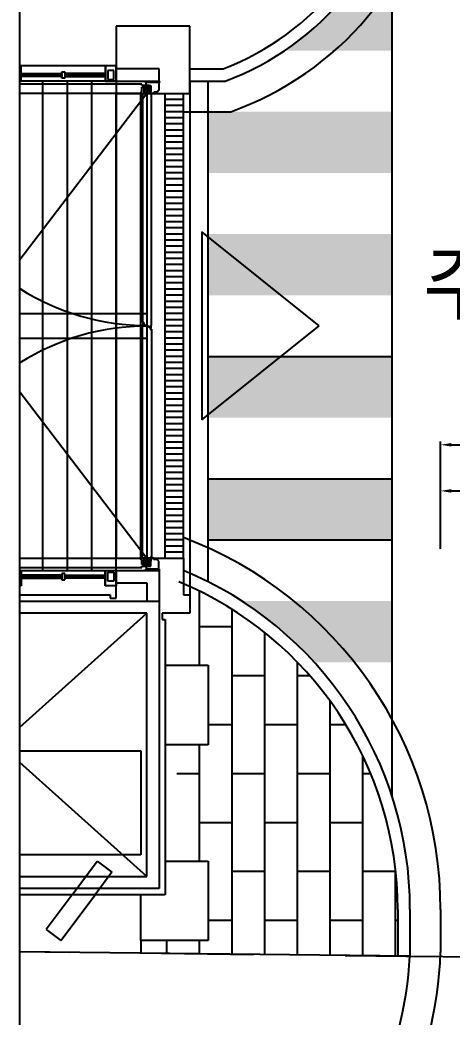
# Model space of a CAD drawing. Header units: millimetres. Extents: x 29838256 to 30236675, y -914750 to -833241.
# Drawn here: x 29917566 to 29924630, y -859853 to -843550 of the extents above; entities that cross this region are included whole.
import ezdxf
from ezdxf.enums import TextEntityAlignment as Align

# ---------------------------------------------------------------- set-up
doc = ezdxf.new("R2010")
doc.units = ezdxf.units.MM
doc.header["$LTSCALE"] = 600
doc.header["$MEASUREMENT"] = 0
doc.header["$PDSIZE"] = 1000
doc.linetypes.add('CENTER', pattern=[2, 1.25, -0.25, 0.25, -0.25])
doc.linetypes.add('HIDDEN', pattern=[2, 1, -1])
doc.layers.get('DEFPOINTS').update_dxf_attribs({"linetype": 'CONTINUOUS'})
for name, color, linetype in [('e-plan', 9, 'CONTINUOUS'), ('e-text-box', 7, 'CONTINUOUS'), ('Parking-D', 1, 'CONTINUOUS')]:
    doc.layers.add(name, color=color, linetype=linetype)
doc.styles.add('돋움', font='Dotum.TTF')
doc.dimstyles.new('PARKING', dxfattribs={"dimscale": 1.5, "dimtxt": 80, "dimasz": 50, "dimexe": 15, "dimexo": 10, "dimgap": 30, "dimtad": 1, "dimdec": 0, "dimzin": 0, "dimdsep": 46, "dimtxsty": '돋움', "dimcen": 0.09, "dimclrd": 1, "dimclre": 1, "dimclrt": 3, "dimadec": 0, "dimazin": 0, "dimtfac": 1, "dimtdec": 0, "dimtix": 1, "dimtofl": 0, "dimtmove": 0, "dimatfit": 3, "dimfxl": 1, "dimtolj": 1, "dimtzin": 0, "dimarcsym": 0})

# ---------------------------------------------------------------- blocks, each defined once
blk = doc.blocks.new('*D7')
at = {"layer": 'DEFPOINTS', "color": 0, "transparency": 16777216}
for p in [(29927443, -851250), (29924442, -852232), (29927443, -852232)]:
    blk.add_point(p, dxfattribs=at)
at = {"layer": 'Parking-D', "color": 1, "lineweight": -2, "transparency": 16777216}
for p, q in [((29924442, -852197), (29924442, -851198)), ((29924617, -851250), (29927268, -851250)), ((29927443, -852197), (29927443, -851198))]:
    blk.add_line(p, q, dxfattribs=at)
at = {"layer": 'Parking-D', "color": 1, "transparency": 16777216}
for points in [[(29924617, -851221), (29924617, -851280), (29924442, -851250)], [(29927268, -851221), (29927268, -851280), (29927443, -851250)]]:
    blk.add_solid(points, dxfattribs=at)
at = {"layer": 'Parking-D', "color": 3, "transparency": 16777216, "insert": (29925942, -851005), "char_height": 280, "attachment_point": 5, "style": '돋움'}
blk.add_mtext('\\A1;3000', dxfattribs=at)

msp = doc.modelspace()

# ---------------------------------------------------------------- hatches: boundary and pattern name
at = {"layer": 'e-plan'}
for points in [[(29923648.1, -843049.7), (29922970.2, -843049.7, -0.0786049), (29921894.4, -844049.9), (29923648.1, -844049.9)], [(29923648.1, -853051.4), (29921194.6, -853051.4, -0.0647681), (29922376.3, -854051.5), (29923648.1, -854051.5)]]:
    msp.add_hatch(color=253, dxfattribs=at).paths.add_polyline_path(points)

# ---------------------------------------------------------------- linework, layer by layer
for p, q in [((29923648.1, -856238.7), (29923648.1, -841863.2)), ((29920341.5, -843649.8), (29919141.3, -843649.8)), ((29919141.3, -843649.8), (29919141.3, -844750)), ((29920341.5, -844750), (29920341.5, -843649.8)), ((29919141.3, -844299.9), (29917566.1, -844299.9)), ((29917586, -844299.9), (29917566.1, -844299.9)), ((29917584.8, -844301.1), (29917566.1, -844301.1)), ((29917584.8, -844548.8), (29917584.8, -844301.1)), ((29917586, -844550), (29917586, -844299.9)), ((29919141.3, -844299.9), (29918961.2, -844299.9)), ((29918961.2, -844299.9), (29918961.2, -844550)), ((29919140.1, -844301.1), (29918962.4, -844301.1)), ((29918962.4, -844301.1), (29918962.4, -844548.8)), ((29919140.1, -844548.8), (29919140.1, -844301.1)), ((29919141.3, -844550), (29919141.3, -844299.9)), ((29917586, -844474.9), (29917586, -844424.9)), ((29917586, -844424.9), (29918248.6, -844424.9)), ((29917586, -844452.4), (29917586, -844447.4)), ((29917586, -844447.4), (29918248.6, -844447.4)), ((29918248.6, -844452.4), (29917586, -844452.4)), ((29918248.6, -844474.9), (29917586, -844474.9)), ((29918248.6, -844399.9), (29918298.6, -844399.9)), ((29918248.6, -844499.9), (29918248.6, -844399.9)), ((29918248.6, -844424.9), (29918248.6, -844474.9)), ((29918248.6, -844447.4), (29918248.6, -844452.4)), ((29918298.6, -844399.9), (29918298.6, -844499.9)), ((29918961.2, -844424.9), (29918298.6, -844424.9)), ((29918298.6, -844424.9), (29918298.6, -844474.9)), ((29918961.2, -844447.4), (29918298.6, -844447.4)), ((29918298.6, -844447.4), (29918298.6, -844452.4)), ((29918298.6, -844452.4), (29918961.2, -844452.4)), ((29918298.6, -844474.9), (29918961.2, -844474.9)), ((29918961.2, -844474.9), (29918961.2, -844424.9)), ((29918961.2, -844452.4), (29918961.2, -844447.4)), ((29919101.3, -844374.9), (29919001.3, -844374.9)), ((29919001.3, -844374.9), (29919001.3, -844525)), ((29919101.3, -844525), (29919101.3, -844374.9)), ((29919841.4, -844349.9), (29919140.1, -844349.9)), ((29919841.4, -844550), (29919841.4, -844349.9)), ((29920341.5, -844349.9), (29920886.8, -844349.9)), ((29917566.1, -844548.8), (29917584.8, -844548.8)), ((29919141.3, -844550), (29917566.1, -844550)), ((29917566.1, -844550), (29917586, -844550)), ((29919561.3, -844600), (29917566.1, -844600)), ((29917941.1, -852551.3), (29917941.1, -844550)), ((29918298.6, -844499.9), (29918248.6, -844499.9)), ((29918341.1, -852551.3), (29918341.1, -844550)), ((29918741.2, -852551.3), (29918741.2, -844550)), ((29918961.2, -844550), (29919141.3, -844550)), ((29918962.4, -844548.8), (29919140.1, -844548.8)), ((29919001.3, -844525), (29919101.3, -844525)), ((29919140.1, -844550), (29919841.4, -844550)), ((29919141.3, -844550), (29919141.3, -852351.3)), ((29919561.3, -844620), (29919561.3, -844600)), ((29919676.4, -844620), (29919561.3, -844620)), ((29919606.4, -844620), (29919591.4, -844635)), ((29919591.4, -844635), (29919591.4, -844750)), ((29919651.4, -844620), (29919606.4, -844620)), ((29919617.4, -844570), (29919617.4, -844555)), ((29919617.4, -844555), (29919847.4, -844555)), ((29919847.4, -844570), (29919617.4, -844570)), ((29919627.4, -844670), (29919627.4, -844570)), ((29919641.4, -844620), (29919707.4, -844620)), ((29919691.4, -844635), (29919676.4, -844620)), ((29919691.4, -844736), (29919691.4, -844635)), ((29919707.4, -844620), (29919707.4, -844720)), ((29919837.4, -844570), (29919837.4, -844700)), ((29919847.4, -844555), (29919847.4, -844570)), ((29920341.5, -844550), (29920341.5, -852951.4)), ((29920341.5, -844550), (29920923.5, -844550)), ((29920641.5, -852734.8), (29920641.5, -844550)), ((29917566.1, -844746), (29919546.3, -844746)), ((29919641.4, -844750), (29917566.1, -847469.3)), ((29919141.3, -852351.3), (29919141.3, -844750)), ((29919141.3, -844750), (29920341.5, -844750)), ((29919541.3, -852351.3), (29919541.3, -844750)), ((29919546.3, -844746), (29919546.3, -844726)), ((29919546.3, -844726), (29919561.3, -844726)), ((29919561.3, -844650), (29919591.4, -844650)), ((29919561.3, -844726), (29919561.3, -844650)), ((29919697.4, -844750), (29919571.3, -844750)), ((29919571.3, -844750), (29919571.3, -848498.1)), ((29919591.4, -844650), (29919591.4, -844736)), ((29919591.4, -844736), (29919691.4, -844736)), ((29919621.4, -844720), (29919621.4, -844750)), ((29919641.4, -844720), (29919621.4, -844720)), ((29919657.4, -844700), (29919627.4, -844670)), ((29919641.4, -844720), (29919707.4, -844720)), ((29919641.4, -844750), (29919641.4, -852351.2)), ((29919707.4, -844700), (29919657.4, -844700)), ((29919697.4, -844765), (29919697.4, -844750)), ((29919717.4, -844765), (29919697.4, -844765)), ((29919707.4, -844750), (29919707.4, -844700)), ((29919757.4, -844750), (29919707.4, -844750)), ((29919707.4, -844750), (29919707.4, -844750)), ((29919717.4, -848543.1), (29919717.4, -844765)), ((29919807.4, -844730), (29919757.4, -844730)), ((29919757.4, -844730), (29919757.4, -844750)), ((29919837.4, -844700), (29919807.4, -844730)), ((29919941.4, -852351.3), (29919941.4, -844750)), ((29920241.5, -852351.3), (29920241.5, -844750)), ((29920241.5, -844850.1), (29919941.4, -844850.1)), ((29920241.5, -844950.1), (29919941.4, -844950.1)), ((29920241.5, -845050.1), (29919941.4, -845050.1)), ((29920241.5, -845050), (29921011.9, -845050)), ((29920241.5, -845150.1), (29919941.4, -845150.1)), ((29920241.5, -845250.1), (29919941.4, -845250.1)), ((29920241.5, -845350.1), (29919941.4, -845350.1)), ((29920241.5, -845450.2), (29919941.4, -845450.2)), ((29920241.5, -845550.2), (29919941.4, -845550.2)), ((29920241.5, -845650.2), (29919941.4, -845650.2)), ((29920241.5, -845750.2), (29919941.4, -845750.2)), ((29920241.5, -845850.2), (29919941.4, -845850.2)), ((29920241.5, -845950.2), (29919941.4, -845950.2)), ((29920241.5, -846050.3), (29919941.4, -846050.3)), ((29920241.5, -846150.3), (29919941.4, -846150.3)), ((29920241.5, -846250.3), (29919941.4, -846250.3)), ((29920241.5, -846350.3), (29919941.4, -846350.3)), ((29920241.5, -846450.3), (29919941.4, -846450.3)), ((29920241.5, -846550.3), (29919941.4, -846550.3)), ((29920241.5, -846650.4), (29919941.4, -846650.4)), ((29920241.5, -846750.4), (29919941.4, -846750.4)), ((29920241.5, -846850.4), (29919941.4, -846850.4)), ((29920241.5, -846950.4), (29919941.4, -846950.4)), ((29920241.5, -847050.4), (29919941.4, -847050.4)), ((29922454.9, -848550.6), (29920541.5, -847012.3)), ((29920541.5, -847012.3), (29920541.5, -850089)), ((29920241.5, -847150.4), (29919941.4, -847150.4)), ((29920241.5, -847250.5), (29919941.4, -847250.5)), ((29920241.5, -847350.5), (29919941.4, -847350.5)), ((29920241.5, -847450.5), (29919941.4, -847450.5)), ((29920241.5, -847550.5), (29919941.4, -847550.5)), ((29920241.5, -847650.5), (29919941.4, -847650.5)), ((29920241.5, -847750.5), (29919941.4, -847750.5)), ((29920241.5, -847850.6), (29919941.4, -847850.6)), ((29920241.5, -847950.6), (29919941.4, -847950.6)), ((29920241.5, -848050.6), (29919941.4, -848050.6)), ((29920241.5, -848150.6), (29919941.4, -848150.6)), ((29917566.1, -848350.6), (29919641.4, -848350.6)), ((29920241.5, -848250.6), (29919941.4, -848250.6)), ((29920241.5, -848350.6), (29919941.4, -848350.6)), ((29919571.3, -848498.1), (29919591.4, -848498.1)), ((29919580.2, -848558.1), (29919580.2, -848506.9)), ((29919580.2, -848506.9), (29919586.4, -848506.9)), ((29919586.4, -848506.9), (29919586.4, -848538.1)), ((29919586.4, -848538.1), (29919591.4, -848538.1)), ((29919591.4, -848498.1), (29919591.4, -848528.1)), ((29919591.4, -848528.1), (29919691.4, -848563.1)), ((29919591.4, -848538.1), (29919691.4, -848573.1)), ((29919708.6, -848594.4), (29919708.6, -848543.1)), ((29919708.6, -848543.1), (29919717.4, -848543.1)), ((29920241.5, -848450.7), (29919941.4, -848450.7)), ((29920241.5, -848550.7), (29919941.4, -848550.7)), ((29920541.5, -850089), (29922454.9, -848550.6)), ((29919571.3, -848558.1), (29919580.2, -848558.1)), ((29919571.3, -852351.3), (29919571.3, -848558.1)), ((29919691.4, -848563.1), (29919702.4, -848563.1)), ((29919691.4, -848573.1), (29919697.4, -848573.1)), ((29919697.4, -848573.1), (29919697.4, -848603.1)), ((29919697.4, -848603.1), (29919717.4, -848603.1)), ((29919702.4, -848563.1), (29919702.4, -848594.4)), ((29919702.4, -848594.4), (29919708.6, -848594.4)), ((29919717.4, -848603.1), (29919717.4, -852336.3)), ((29920241.5, -848650.7), (29919941.4, -848650.7)), ((29917566.1, -848750.7), (29919641.4, -848750.7)), ((29920241.5, -848750.7), (29919941.4, -848750.7)), ((29920241.5, -848850.7), (29919941.4, -848850.7)), ((29920241.5, -848950.7), (29919941.4, -848950.7)), ((29920241.5, -849050.8), (29919941.4, -849050.8)), ((29920241.5, -849150.8), (29919941.4, -849150.8)), ((29920641.5, -849050.7), (29923642, -849050.7)), ((29920647.6, -849050.7), (29923648.1, -849050.7)), ((29920241.5, -849250.8), (29919941.4, -849250.8)), ((29920241.5, -849350.8), (29919941.4, -849350.8)), ((29920241.5, -849450.8), (29919941.4, -849450.8)), ((29917566.1, -849632), (29919641.4, -852351.2)), ((29920241.5, -849550.8), (29919941.4, -849550.8)), ((29920241.5, -849650.9), (29919941.4, -849650.9)), ((29920241.5, -849750.9), (29919941.4, -849750.9)), ((29920241.5, -849850.9), (29919941.4, -849850.9)), ((29920241.5, -849950.9), (29919941.4, -849950.9)), ((29920241.5, -850050.9), (29919941.4, -850050.9)), ((29920241.5, -850150.9), (29919941.4, -850150.9)), ((29920241.5, -850250.9), (29919941.4, -850250.9)), ((29920241.5, -850351), (29919941.4, -850351)), ((29920241.5, -850451), (29919941.4, -850451)), ((29920241.5, -850551), (29919941.4, -850551)), ((29920241.5, -850651), (29919941.4, -850651)), ((29920241.5, -850751), (29919941.4, -850751)), ((29920241.5, -850851), (29919941.4, -850851)), ((29920241.5, -850951.1), (29919941.4, -850951.1)), ((29920241.5, -851051.1), (29919941.4, -851051.1)), ((29920241.5, -851151.1), (29919941.4, -851151.1)), ((29920641.5, -851051), (29923642, -851051)), ((29920647.6, -851051), (29923648.1, -851051)), ((29920241.5, -851251.1), (29919941.4, -851251.1)), ((29920241.5, -851351.1), (29919941.4, -851351.1)), ((29920241.5, -851451.1), (29919941.4, -851451.1)), ((29920241.5, -851551.2), (29919941.4, -851551.2)), ((29920241.5, -851651.2), (29919941.4, -851651.2)), ((29920241.5, -851751.2), (29919941.4, -851751.2)), ((29920241.5, -851851.2), (29919941.4, -851851.2)), ((29920241.5, -851951.2), (29919941.4, -851951.2)), ((29920241.5, -852051.2), (29919941.4, -852051.2)), ((29920641.5, -852051.2), (29923642, -852051.2)), ((29920647.6, -852051.2), (29923648.1, -852051.2)), ((29920241.5, -852151.3), (29919941.4, -852151.3)), ((29920241.5, -852251.3), (29919941.4, -852251.3)), ((29919546.3, -852355.3), (29917566.1, -852355.3)), ((29919141.3, -853001.4), (29919141.3, -852351.3)), ((29919141.3, -852351.3), (29920241.5, -852351.3)), ((29919546.3, -852375.3), (29919546.3, -852355.3)), ((29919561.3, -852375.3), (29919546.3, -852375.3)), ((29919561.3, -852451.3), (29919561.3, -852375.3)), ((29919591.4, -852451.3), (29919561.3, -852451.3)), ((29919697.4, -852351.3), (29919571.3, -852351.3)), ((29919591.4, -852466.3), (29919591.4, -852351.3)), ((29919691.4, -852365.3), (29919591.4, -852365.3)), ((29919591.4, -852365.3), (29919591.4, -852451.3)), ((29919606.4, -852481.3), (29919591.4, -852466.3)), ((29919621.4, -852381.3), (29919621.4, -852351.3)), ((29919641.4, -852381.3), (29919621.4, -852381.3)), ((29919657.4, -852401.3), (29919627.4, -852431.3)), ((29919627.4, -852431.3), (29919627.4, -852531.3)), ((29919641.4, -852381.3), (29919707.4, -852381.3)), ((29919707.4, -852401.3), (29919657.4, -852401.3)), ((29919676.4, -852481.3), (29919691.4, -852466.3)), ((29919691.4, -852466.3), (29919691.4, -852365.3)), ((29919717.4, -852336.3), (29919697.4, -852336.3)), ((29919697.4, -852336.3), (29919697.4, -852351.3)), ((29919757.4, -852351.3), (29919707.4, -852351.3)), ((29919707.4, -852351.3), (29919707.4, -852351.3)), ((29919707.4, -852351.3), (29919707.4, -852401.3)), ((29919707.4, -852481.3), (29919707.4, -852381.3)), ((29919757.4, -852371.3), (29919757.4, -852351.3)), ((29919807.4, -852371.3), (29919757.4, -852371.3)), ((29919837.4, -852401.3), (29919807.4, -852371.3)), ((29919837.4, -852531.3), (29919837.4, -852401.3)), ((29920241.5, -852351.3), (29920241.5, -852951.4)), ((29917566.1, -852501.3), (29919561.3, -852501.3)), ((29917566.1, -852551.3), (29919141.3, -852551.3)), ((29917566.1, -852551.3), (29917586, -852551.3)), ((29917566.1, -852552.5), (29917584.8, -852552.5)), ((29917584.8, -852552.5), (29917584.8, -852800.1)), ((29917586, -852551.3), (29917586, -852801.3)), ((29917586, -852626.3), (29917586, -852676.3)), ((29918248.6, -852626.3), (29917586, -852626.3)), ((29918298.6, -852601.3), (29918248.6, -852601.3)), ((29918248.6, -852601.3), (29918248.6, -852701.3)), ((29918248.6, -852676.3), (29918248.6, -852626.3)), ((29918298.6, -852701.3), (29918298.6, -852601.3)), ((29918298.6, -852676.3), (29918298.6, -852626.3)), ((29918298.6, -852626.3), (29918961.2, -852626.3)), ((29918961.2, -852551.3), (29919141.3, -852551.3)), ((29918961.2, -852801.3), (29918961.2, -852551.3)), ((29918961.2, -852626.3), (29918961.2, -852676.3)), ((29918962.4, -852552.5), (29919140.1, -852552.5)), ((29918962.4, -852800.1), (29918962.4, -852552.5)), ((29919001.3, -852576.3), (29919101.3, -852576.3)), ((29919001.3, -852726.3), (29919001.3, -852576.3)), ((29919101.3, -852576.3), (29919101.3, -852726.3)), ((29919140.1, -852552.5), (29919140.1, -852800.1)), ((29919141.3, -852551.3), (29919841.4, -852551.3)), ((29919141.3, -852551.3), (29919141.3, -852801.3)), ((29919561.3, -852501.3), (29919561.3, -852481.3)), ((29919561.3, -852481.3), (29919676.4, -852481.3)), ((29919651.4, -852481.3), (29919606.4, -852481.3)), ((29919617.4, -852531.3), (29919617.4, -852546.3)), ((29919847.4, -852531.3), (29919617.4, -852531.3)), ((29919617.4, -852546.3), (29919847.4, -852546.3)), ((29919641.4, -852481.3), (29919707.4, -852481.3)), ((29919841.4, -852551.3), (29919841.4, -853051.4)), ((29919847.4, -852546.3), (29919847.4, -852531.3)), ((29917586, -852648.8), (29917586, -852653.8)), ((29918248.6, -852648.8), (29917586, -852648.8)), ((29917586, -852653.8), (29918248.6, -852653.8)), ((29917586, -852676.3), (29918248.6, -852676.3)), ((29918248.6, -852653.8), (29918248.6, -852648.8)), ((29918248.6, -852701.3), (29918298.6, -852701.3)), ((29918298.6, -852653.8), (29918298.6, -852648.8)), ((29918298.6, -852648.8), (29918961.2, -852648.8)), ((29918961.2, -852653.8), (29918298.6, -852653.8)), ((29918961.2, -852676.3), (29918298.6, -852676.3)), ((29918961.2, -852648.8), (29918961.2, -852653.8)), ((29919101.3, -852726.3), (29919001.3, -852726.3)), ((29919141.3, -852751.3), (29919641.4, -852751.3)), ((29919641.4, -852751.3), (29919641.4, -853051.4)), ((29917584.8, -852800.1), (29917566.1, -852800.1)), ((29917586, -852801.3), (29917566.1, -852801.3)), ((29917566.1, -852951.4), (29919041.3, -852951.4)), ((29919141.3, -852801.3), (29918961.2, -852801.3)), ((29919140.1, -852800.1), (29918962.4, -852800.1)), ((29919041.3, -852951.4), (29919041.3, -853001.4)), ((29920241.5, -852951.4), (29920341.5, -852951.4)), ((29920341.5, -852951.4), (29920341.5, -853251.4)), ((29920502.1, -854101.5), (29920502.1, -852888.8)), ((29917566.1, -853051.4), (29919841.4, -853051.4)), ((29919041.3, -853001.4), (29919141.3, -853001.4)), ((29919841.4, -853051.4), (29919841.4, -857752.2)), ((29917566.1, -855110.5), (29919641.4, -853251.4)), ((29919641.4, -853251.4), (29917566.1, -853251.4)), ((29919641.4, -857552.1), (29919641.4, -853251.4)), ((29920341.5, -853251.4), (29919891.4, -853251.4)), ((29919891.4, -853251.4), (29919891.4, -853351.4)), ((29921035.6, -858820.8), (29921035.6, -853187.2)), ((29919891.4, -853351.4), (29919941.4, -853351.4)), ((29919941.4, -853351.4), (29919941.4, -857852.2)), ((29921035.6, -853474.6), (29920502.1, -853474.6)), ((29921569, -858826.9), (29921569, -853567.4)), ((29922102.5, -858832.9), (29922102.5, -854052.4)), ((29919941.4, -854101.5), (29920641.5, -854101.5)), ((29920641.5, -854101.5), (29920641.5, -855401.8)), ((29921569, -854274.7), (29921035.6, -854274.7)), ((29922307.5, -854274.7), (29922102.5, -854274.7)), ((29922636, -858838.9), (29922636, -854686.7)), ((29921035.6, -855074.9), (29920641.5, -855074.9)), ((29922102.5, -855074.9), (29921569, -855074.9)), ((29922894.5, -855074.9), (29922636, -855074.9)), ((29920641.5, -855401.8), (29919941.4, -855401.8)), ((29920502.1, -857302.1), (29920502.1, -855401.8)), ((29917566.1, -855501.8), (29919541.3, -855501.8)), ((29919541.3, -855501.8), (29919541.3, -857202.1)), ((29919641.4, -857552.1), (29917566.1, -855693.1)), ((29923169.5, -858844.9), (29923169.5, -855581)), ((29920502.1, -855875), (29920128.2, -855875)), ((29921569, -855875), (29921035.6, -855875)), ((29922636, -855875), (29922102.5, -855875)), ((29923300.9, -855875), (29923169.5, -855875)), ((29921035.6, -856675.1), (29920502.1, -856675.1)), ((29922102.5, -856675.1), (29921569, -856675.1)), ((29923169.5, -856675.1), (29922636, -856675.1)), ((29919541.3, -857202.1), (29917566.1, -857202.1)), ((29918418.6, -857852.2), (29918829.6, -857302.1)), ((29918829.6, -857302.1), (29919070, -857481.7)), ((29919941.4, -857302.1), (29920641.5, -857302.1)), ((29920641.5, -857302.1), (29920641.5, -858602.3)), ((29919070, -857481.7), (29918793.2, -857852.2)), ((29921569, -857475.3), (29921035.6, -857475.3)), ((29922636, -857475.3), (29922102.5, -857475.3)), ((29923703, -857475.3), (29923169.5, -857475.3)), ((29923703, -858850.9), (29923703, -857422)), ((29917566.1, -857552.1), (29919641.4, -857552.1)), ((29919841.4, -857752.2), (29917566.1, -857752.2)), ((29919941.4, -857852.2), (29917566.1, -857852.2)), ((29918418.6, -857852.2), (29917992.4, -858422.7)), ((29918232.8, -858602.3), (29918793.2, -857852.2)), ((29919541.3, -858602.3), (29919541.3, -857852.2)), ((29923742, -858093.9), (29923742, -858856.9)), ((29923942.1, -858093.9), (29923942.1, -858856.9)), ((29924442.2, -858093.9), (29924442.2, -858794.1)), ((29921035.6, -858275.4), (29920641.5, -858275.4)), ((29922102.5, -858275.4), (29921569, -858275.4)), ((29923169.5, -858275.4), (29922636, -858275.4)), ((29923742, -858275.4), (29923703, -858275.4)), ((29917992.4, -858422.7), (29918232.8, -858602.3)), ((29919541.3, -858602.3), (29919541.3, -858807.3)), ((29920641.5, -858602.3), (29919541.3, -858602.3)), ((29919968.6, -858812.1), (29919968.6, -858599.6)), ((29920502.1, -858814.8), (29920502.1, -858602.3))]:
    msp.add_line(p, q, dxfattribs=at)
at = {"layer": 'e-plan', "linetype": 'CENTER', "ltscale": 10}
for p, q in [((29919641.4, -844606.3), (29919641.4, -844733.7)), ((29919705, -844670), (29919577.7, -844670)), ((29919705, -852431.3), (29919577.7, -852431.3)), ((29919641.4, -852494.9), (29919641.4, -852367.6))]:
    msp.add_line(p, q, dxfattribs=at)
at = {"layer": 'e-plan', "color": 9, "ltscale": 0.5}
for q in [(29917566.1, -858785.1), (29939969.7, -859046.5)]:
    msp.add_line((29923938.9, -858856.9), q, dxfattribs=at)
at = {"layer": 'e-plan', "linetype": 'HIDDEN', "ltscale": 2.5}
msp.add_line((29930382, -858936.4), (29917566.1, -858788.5), dxfattribs=at)
msp.add_line((29930382, -858936.4), (29917566.1, -858788.5), dxfattribs=at)
at = {"layer": 'e-plan', "linetype": 'HIDDEN', "ltscale": 20}
for centre, radius in [((29919641.4, -844670), 40), ((29919641.4, -844670), 25), ((29919641.4, -852431.3), 40), ((29919641.4, -852431.3), 25)]:
    msp.add_circle(centre, radius, dxfattribs=at)
at = {"layer": 'e-plan', "linetype": 'Continuous'}
for centre, radius in [((29919641.4, -844670), 20), ((29919641.4, -844670), 18), ((29919641.4, -852431.3), 20), ((29919641.4, -852431.3), 18)]:
    msp.add_circle(centre, radius, dxfattribs=at)
at = {"layer": 'e-plan'}
for centre, radius, start, end in [((29919270.9, -840149.2), 5200.9, 289.55719, 50.54846), ((29919270.9, -840149.2), 4700.8, 290.58195, 50.54846), ((29919270.9, -840149.2), 4500.7, 291.03945, 50.54846), ((29919641.4, -844670), 3875.6, 237.6251, 270), ((29919641.4, -852431.3), 3875.6, 90, 122.3749), ((29917941.1, -858093.9), 6501.1, 0, 69.27726), ((29917941.1, -858093.9), 6001, 0, 67.45969), ((29917941.1, -858093.9), 5801, 0, 67.45969), ((29917961.7, -858557.1), 6484.8, 309.39942, 357.90495)]:
    msp.add_arc(centre, radius, start, end, dxfattribs=at)
at = {"layer": 'e-plan', "color": 9, "ltscale": 0.5}
msp.add_arc((29917961.7, -858557.1), 5984.7, 311.10778, 357.128, dxfattribs=at)
at = {"layer": 'e-plan', "color": 253}
for points in [[(29920641.5, -845050), (29923642, -845050), (29920641.5, -846050.2), (29923642, -846050.2)], [(29920641.5, -847050.4), (29923642, -847050.4), (29920641.5, -848050.5), (29923642, -848050.5)], [(29920641.5, -849050.7), (29923642, -849050.7), (29920641.5, -850050.9), (29923642, -850050.9)], [(29920641.5, -851051), (29923642, -851051), (29920641.5, -852051.2), (29923642, -852051.2)]]:
    msp.add_solid(points, dxfattribs=at)
at = {"layer": 'e-plan'}
for points in [[(29920647.6, -845050), (29923648.1, -845050), (29920647.6, -846050.2), (29923648.1, -846050.2)], [(29920647.6, -847050.4), (29923648.1, -847050.4), (29920647.6, -848050.5), (29923648.1, -848050.5)], [(29920647.6, -849050.7), (29923648.1, -849050.7), (29920647.6, -850050.9), (29923648.1, -850050.9)], [(29920647.6, -851051), (29923648.1, -851051), (29920647.6, -852051.2), (29923648.1, -852051.2)]]:
    msp.add_solid(points, dxfattribs=at)
at = {"layer": 'e-text-box', "elevation": 0}
msp.add_lwpolyline([(29917566.1, -836130.4), (29946094.7, -836130.4), (29946094.7, -875275.1), (29917566.1, -875275.1)], close=True, dxfattribs=at)
at = {"layer": 'Parking-D', "color": 1}
for p, q in [((29924442.2, -852196.9, 1073.6), (29924442.2, -850443.1, 1073.6)), ((29924617.2, -850495.6, 1073.6), (29930768.2, -850495.6, 1073.6))]:
    msp.add_line(p, q, dxfattribs=at)
msp.add_solid([(29924617.2, -850466.5, 1073.6), (29924617.2, -850524.8, 1073.6), (29924442.2, -850495.6, 1073.6)], dxfattribs=at)

# ---------------------------------------------------------------- texts
at = {"layer": 'e-plan', "style": '돋움'}
msp.add_text('주거차량', height=975.9, dxfattribs=at).set_placement((29929054.8, -848348.3), align=Align.RIGHT)

# ---------------------------------------------------------------- dimensions: what is measured, and where the dimension line sits
at = {"layer": 'Parking-D'}
dim = msp.add_linear_dim(base=(29927442.6557, -851250.3772, 1073.6262), p1=(29924442.1569, -852231.9293, 1073.6262), p2=(29927442.6557, -852231.9293, 1073.6262), angle=180, dimstyle='PARKING', override={"dimscale": 3.5, "dimtmove": 1}, dxfattribs=at)
dim.commit()
dim.dimension.update_dxf_attribs({"geometry": '*D7', "text_midpoint": (29925942.4063, -851005.1873, 1073.6262)})

doc.saveas('drawing.dxf')
